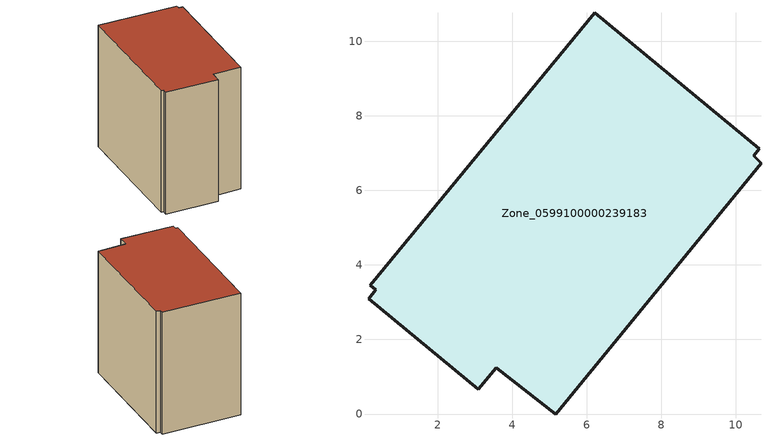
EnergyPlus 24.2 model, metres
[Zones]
Zone_0599100000239183
 floor ground (C_G): 0.2,3.45 6.22,10.76 10.63,7.12 10.48,6.92 10.68,6.73 5.17,0 3.57,1.24 3.09,0.66 0.15,3.09 0.35,3.33 z0
 wall outside (C_F): 3.57,1.24 5.17,0 10.68,6.73 10.48,6.92 10.63,7.12 6.22,10.76 0.2,3.45 0.35,3.33 0.15,3.09 3.09,0.66 3.57,1.24 z0:9.25
 roof outside (C_R): 10.63,7.12 6.22,10.76 0.2,3.45 0.35,3.33 0.15,3.09 3.09,0.66 3.57,1.24 5.17,0 10.68,6.73 10.48,6.92 z9.25
[BUILDING]
Pand.0599100000239183: North Axis=0; Terrain=City; Loads Convergence Tolerance Value=0.04; Temperature Convergence Tolerance Value=0.4; Solar Distribution=FullExterior; Maximum Number of Warmup Days=25; Minimum Number of Warmup Days=1
[Site:Location]
Rotterdam.The.Hague.AP_ZH_NLD Design_Conditions: Latitude=51.96; Longitude=4.45; Time Zone=1; Elevation=-4.5
[SITE:GROUNDTEMPERATURE:BUILDINGSURFACE]
18, 18, 18, 18, 18, 18, 18, 18, 18, 18, 18, 18
[MATERIAL] Thermal Absorptance=0.9; Solar Absorptance=0.7; Visible Absorptance=0.7
Name | Roughness | Thickness | Conductivity | Density | Specific Heat
G.TC.1946 | MediumSmooth | 0.15 | 1 | 540 | 1210
F.TC.1946 | Rough | 0.3 | 0.857143 | 1920 | 840
R.TC.1946 | MediumRough | 0.2 | 0.909091 | 1500 | 1000
[CONSTRUCTION]
C_G: G.TC.1946
C_F: F.TC.1946
C_R: R.TC.1946
[ZONE]
Zone_0599100000239183: Type=1; Multiplier=1; Ceiling Height=Autocalculate; Volume=Autocalculate; Floor Area=autocalculate; Part of Total Floor Area=Yes
[ZONEINFILTRATION:DESIGNFLOWRATE]
Infil_Zone_0599100000239183: Zone or ZoneList or Space or SpaceList=Zone_0599100000239183; Schedule=AlwaysOn; Design Flow Rate Calculation Method=Flow/Area; Flow Rate per Floor Area=0.003; Constant Term Coefficient=1; Temperature Term Coefficient=0; Velocity Term Coefficient=0; Velocity Squared Term Coefficient=0
[HVACTEMPLATE:ZONE:IDEALLOADSAIRSYSTEM]
Zone_0599100000239183: Maximum Heating Supply Air Temperature=50; Minimum Cooling Supply Air Temperature=13; Maximum Heating Supply Air Humidity Ratio=0.0156; Minimum Cooling Supply Air Humidity Ratio=0.0077; Heating Limit=NoLimit; Cooling Limit=NoLimit; Dehumidification Control Type=ConstantSensibleHeatRatio; Cooling Sensible Heat Ratio=0.7; Dehumidification Setpoint=60; Humidification Control Type=None; Humidification Setpoint=30; Outdoor Air Method=None; Outdoor Air Flow Rate per Person=0.00944; Outdoor Air Flow Rate per Zone Floor Area=0; Outdoor Air Flow Rate per Zone=0; Demand Controlled Ventilation Type=None; Outdoor Air Economizer Type=NoEconomizer; Heat Recovery Type=None; Sensible Heat Recovery Effectiveness=0.7; Latent Heat Recovery Effectiveness=0.65
[ZONECONTROL:THERMOSTAT]
ThermostatControl_Zone_0599100000239183: Zone or ZoneList=Zone_0599100000239183; Control Type Schedule=DualSetpointControlType; Control 1=Thermostat_Zone_0599100000239183; Temperature Difference Between Cutout And Setpoint=0
[THERMOSTATSETPOINT:DUALSETPOINT]
Thermostat_Zone_0599100000239183: Heating Setpoint Temperature Schedule=HeatingSetpoint_Zone_0599100000239183; Cooling Setpoint Temperature Schedule=CoolingSetpoint_Zone_0599100000239183
[SCHEDULE:COMPACT]
HeatingSetpoint_Zone_0599100000239183: Through: 12/31, For: AllDays, Until: 24:00, 21
CoolingSetpoint_Zone_0599100000239183: Through: 12/31, For: AllDays, Until: 24:00, 24
DualSetpointControlType: Through: 12/31, For: AllDays, Until: 24:00, 4
AlwaysOn: Through: 12/31, For: AllDays, Until: 24:00, 1
